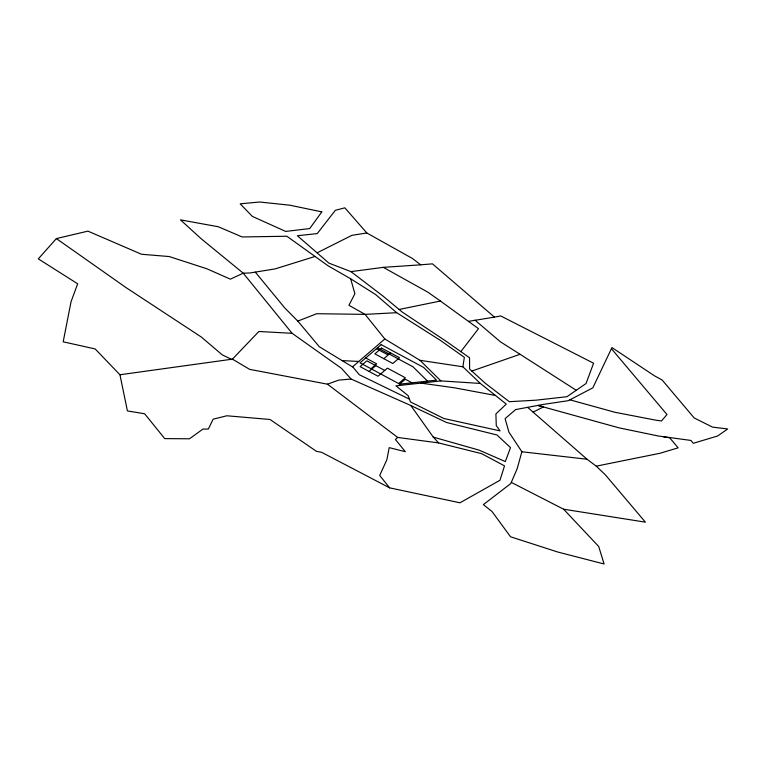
<?xml version="1.0" encoding="UTF-8"?>
<svg xmlns="http://www.w3.org/2000/svg" width="766" height="766" viewBox="0 0 766 766"><rect width="100%" height="100%" fill="white"/><g stroke="black" fill="none" stroke-linecap="round" stroke-linejoin="round"><path stroke-width="1.15" d="M480.339 383.44L440.881 380.913L395.945 385.844L408.163 395.687L410.48 401.949L443.897 418.504L500.064 430.894L496.272 425.561L495.899 413.946L506.278 404.103L480.339 383.44L462.875 366.77L464.359 357.329L440.498 340.468L396.654 312.691L375.656 294.584L350.665 278.786L327.925 265.706L286.848 236.234L242.133 236.962L218.339 226.755L180.46 219.852L201.19 238.753L243.243 273.184L292.095 333.296L341.54 368.379L351.048 379.017L410.796 405.501L446.578 422.506L496.971 434.964L510.51 447.612L505.33 461.572L479.095 450.14L433.278 437.108L410.796 405.501M533.098 412.146L543.534 406.88L537.933 405.425L619.052 427.849L658.185 435.978L690.903 440.431L693.307 443.284L717.57 436.017L727.7 428.96L712.533 427.122L694.168 417.949L662.15 380.013L654.279 375.694L611.957 347.563L592.836 387.826L568.286 400.675L542.893 404.486L515.623 409.59L505.1 418.648L508.911 432.081L521.866 451.758L517.194 468.648L510.798 483.528L483.365 504.641L492.002 511.468L510.529 536.774L557.677 551.999L604.096 563.987L598.706 546.493L563.604 509.208L511.429 482.446M460.835 351.632L478.482 328.652L440.412 301.028L427.916 292.21L383.316 267.353L350.962 271.624L328.911 263.121L297.361 235.737L317.239 233.592L335.336 210.315L344.844 207.816L366.809 232.969L412.568 258.554L420.649 264.825L432.455 263.849L494.463 317.114L500.696 315.937L593.583 363.208L586.038 383.527L566.955 396.702L536.104 400.178L509.313 401.7L485.385 383.335L469.606 369.049L469.539 357.76L445.85 341.081L402.188 312.03L383.115 296.174L350.962 271.624M315.056 256.457L275.118 268.904L249.85 272.974L243.243 273.184L230.375 279.159L206.897 268.789L169.267 256.553L141.557 254.264L87.918 231.141L56.378 238.58L38.3 258.87L77.663 283.793L71.047 301.747L63.185 341.818L95.147 348.932L119.946 374.756L127.424 410.93L144.63 413.764L164.728 438.612L189.48 438.784L202.952 429.075L208.342 429.056L213.13 419.174L226.832 415.775L270.015 419.481L316.492 451.365L321.634 452.323L389.655 487.856L459.993 502.793L499.987 480.253L504.516 465.872L481.555 453.635L438.64 442.93L397.678 437.443L327.465 384.178L249.62 369.346L232.443 359.149L119.946 374.756M397.678 437.443L395.419 439.493L405.319 451.691L389.214 447.641L386.878 459.715L379.706 475.466L389.655 487.856M440.881 380.913L419.998 360.326L384.838 338.974L352.475 366.885L319.317 346.759L297.821 321.107L284.76 307.922L255.337 272.169M370.974 368.714L376.633 363.831L365.717 357.971M388.458 353.633L387.376 354.562L376.46 348.712M369.078 371.433L375.79 365.641M383.852 358.689L390.564 352.906M398.626 383.546L405.338 377.762L387.424 368.14L378.031 376.24L360.116 366.627L366.828 360.834L384.752 370.447M399.641 384.092L405.3 379.208L412.022 382.818M317.526 252.608L351.939 235.325L366.809 232.969M297.821 321.107L316.741 313.706L365.076 314.376L396.654 312.691M327.465 384.178L338.62 380.147L351.048 379.017M471.837 371.05L520.085 354.285L576.089 390.181M398.981 309.493L440.412 301.028M527.63 407.368L587.043 459.236L596.254 466.159L659.976 453.28L678.14 447.832L669.656 437.779L663.595 436.869M468.466 321.375L494.463 317.114M383.316 267.353L420.649 264.825M342.105 360.595L358.766 361.447M292.095 333.296L258.851 331.496L231.993 359.608L222.264 354.85L201.295 337.021L126.131 287.662L56.378 238.58M521.866 451.758L587.043 459.236M420.888 383.105L454.315 387.778L495.42 395.457M419.998 360.326L462.875 366.77M563.604 509.208L645.403 522.163L605.351 474.834L596.254 466.159M569.894 399.823L614.849 412.261L655.926 420.199L661.498 420.965L666.975 414.521L611.412 348.693M409.456 399.172L359.283 374.737L352.647 366.732M377.542 347.774L413.008 366.809L427.514 381.114M520.085 354.285L500.37 341.78L474.987 320.14M433.278 437.108L438.64 442.93M384.838 338.974L365.076 314.376L348.942 305.299L354.888 293.742L350.665 278.786M321.806 211.866L309.732 228.555L285.708 231.428L252.359 216.405L240.179 203.823L259.693 202.013L289.854 205.202L321.806 211.866M381.162 344.643L360.049 362.854L399.775 384.168L436.534 380.127L423.703 367.469L381.162 344.643M381.602 348.099L374.89 353.882L392.805 363.496L399.517 357.712L381.602 348.099"/></g></svg>
